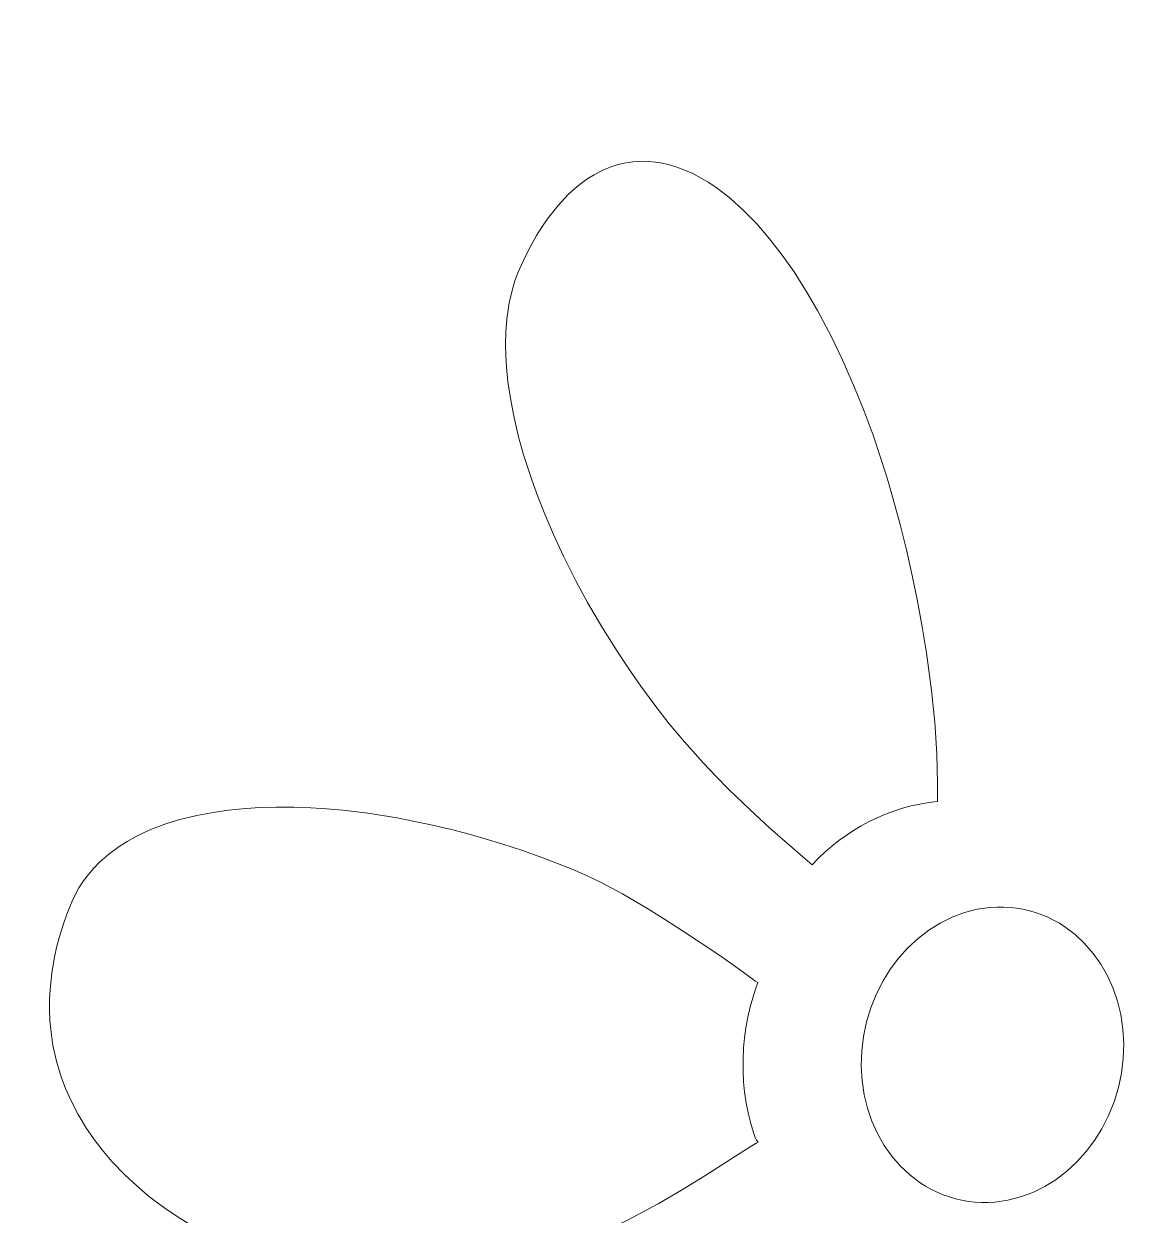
# Model space of a CAD drawing. Header units: centimetres. Extents: x -59 to 59, y -29 to 29.
# Drawn here: x 36.362 to 37.832, y 0.983 to 2.572 of the extents above; entities that cross this region are included whole.
import ezdxf

# ---------------------------------------------------------------- set-up
doc = ezdxf.new("R2010")
doc.units = ezdxf.units.CM
doc.header["$MEASUREMENT"] = 0
doc.layers.add('Camada 1', color=7, linetype='Continuous')

msp = doc.modelspace()

# ---------------------------------------------------------------- linework, layer by layer
at = {"layer": 'Camada 1', "color": 250, "lineweight": 9}
msp.add_open_spline([(38.50416, 4.96058), (37.54805, 4.48883), (36.42977, 4.1924), (35.31148, 3.89594), (35.31148, 3.89594), (35.31148, 3.89594), (34.31149, 3.70604), (34.31149, 3.70604), (34.31149, 3.70604), (34.31149, 3.70604), (34.31149, -15.09566), (34.31149, -15.09566), (34.31149, -15.09566), (34.31149, -15.09566), (59.3115, -15.09566), (59.3115, -15.09566), (59.3115, -15.09566), (59.3115, -15.09566), (59.3115, 3.70604), (59.3115, 3.70604), (59.3115, 3.70604), (59.3115, 3.70604), (58.31151, 3.89594), (58.31151, 3.89594), (58.31151, 3.89594), (57.19322, 4.1924), (56.07494, 4.48883), (55.11883, 4.96058), (55.11883, 4.96058), (54.16272, 5.43234), (53.36879, 6.0794), (52.65798, 6.51451), (52.65798, 6.51451), (51.94716, 6.94962), (51.31944, 7.17278), (50.6572, 7.21553), (50.6572, 7.21553), (49.99499, 7.25827), (49.29826, 7.12062), (48.65155, 6.87062), (48.65155, 6.87062), (48.00485, 6.62062), (47.40817, 6.25827), (46.8115, 5.89594), (46.8115, 5.89594), (46.21483, 6.25827), (45.61814, 6.62062), (44.97144, 6.87062), (44.97144, 6.87062), (44.32473, 7.12062), (43.628, 7.25827), (42.96579, 7.21553), (42.96579, 7.21553), (42.30354, 7.17278), (41.67583, 6.94962), (40.96501, 6.51451), (40.96501, 6.51451), (40.2542, 6.0794), (39.46026, 5.43234), (38.50416, 4.96058)], degree=3, knots=[0, 0, 0, 0, 0.0625, 0.0625, 0.0625, 0.0625, 0.125, 0.125, 0.125, 0.125, 0.1875, 0.1875, 0.1875, 0.1875, 0.25, 0.25, 0.25, 0.25, 0.3125, 0.3125, 0.3125, 0.3125, 0.375, 0.375, 0.375, 0.375, 0.4375, 0.4375, 0.4375, 0.4375, 0.5, 0.5, 0.5, 0.5, 0.5625, 0.5625, 0.5625, 0.5625, 0.625, 0.625, 0.625, 0.625, 0.6875, 0.6875, 0.6875, 0.6875, 0.75, 0.75, 0.75, 0.75, 0.8125, 0.8125, 0.8125, 0.8125, 0.875, 0.875, 0.875, 0.875, 1, 1, 1, 1], dxfattribs=at)
at = {"layer": 'Camada 1', "color": 1, "lineweight": 9}
for points, knots in [([(37.41414, 1.45012), (37.41414, 1.45012), (37.42252, 1.4588), (37.42252, 1.4588), (37.42252, 1.4588), (37.42252, 1.4588), (37.43127, 1.46709), (37.43127, 1.46709), (37.43127, 1.46709), (37.43127, 1.46709), (37.4403, 1.47493), (37.4403, 1.47493), (37.4403, 1.47493), (37.4403, 1.47493), (37.44966, 1.48236), (37.44966, 1.48236), (37.44966, 1.48236), (37.44966, 1.48236), (37.45932, 1.48934), (37.45932, 1.48934), (37.45932, 1.48934), (37.45932, 1.48934), (37.46927, 1.49589), (37.46927, 1.49589), (37.46927, 1.49589), (37.46927, 1.49589), (37.47953, 1.502), (37.47953, 1.502), (37.47953, 1.502), (37.47953, 1.502), (37.49004, 1.50766), (37.49004, 1.50766), (37.49004, 1.50766), (37.49004, 1.50766), (37.50087, 1.51287), (37.50087, 1.51287), (37.50087, 1.51287), (37.50087, 1.51287), (37.51193, 1.51758), (37.51193, 1.51758), (37.51193, 1.51758), (37.51193, 1.51758), (37.52316, 1.52176), (37.52316, 1.52176), (37.52316, 1.52176), (37.52316, 1.52176), (37.53457, 1.52541), (37.53457, 1.52541), (37.53457, 1.52541), (37.53457, 1.52541), (37.54613, 1.52853), (37.54613, 1.52853), (37.54613, 1.52853), (37.54613, 1.52853), (37.55782, 1.5311), (37.55782, 1.5311), (37.55782, 1.5311), (37.55782, 1.5311), (37.56964, 1.53312), (37.56964, 1.53312), (37.56964, 1.53312), (37.56964, 1.53312), (37.58152, 1.53458), (37.58152, 1.53458), (37.58152, 1.53458), (37.58152, 1.53458), (37.58158, 1.55838), (37.58158, 1.55838), (37.58158, 1.55838), (37.58158, 1.55838), (37.58044, 1.59804), (37.58044, 1.59804), (37.58044, 1.59804), (37.58044, 1.59804), (37.57765, 1.6403), (37.57765, 1.6403), (37.57765, 1.6403), (37.57765, 1.6403), (37.57344, 1.68246), (37.57344, 1.68246), (37.57344, 1.68246), (37.57344, 1.68246), (37.56662, 1.73281), (37.56662, 1.73281), (37.56662, 1.73281), (37.56662, 1.73281), (37.56096, 1.76734), (37.56096, 1.76734), (37.56096, 1.76734), (37.56096, 1.76734), (37.55464, 1.80175), (37.55464, 1.80175), (37.55464, 1.80175), (37.55464, 1.80175), (37.54763, 1.83605), (37.54763, 1.83605), (37.54763, 1.83605), (37.54763, 1.83605), (37.53993, 1.87018), (37.53993, 1.87018), (37.53993, 1.87018), (37.53993, 1.87018), (37.53151, 1.90412), (37.53151, 1.90412), (37.53151, 1.90412), (37.53151, 1.90412), (37.52235, 1.93786), (37.52235, 1.93786), (37.52235, 1.93786), (37.52235, 1.93786), (37.5146, 1.96428), (37.5146, 1.96428), (37.5146, 1.96428), (37.5146, 1.96428), (37.50636, 1.99055), (37.50636, 1.99055), (37.50636, 1.99055), (37.50636, 1.99055), (37.49539, 2.02299), (37.49539, 2.02299), (37.49539, 2.02299), (37.49539, 2.02299), (37.48357, 2.05513), (37.48357, 2.05513), (37.48357, 2.05513), (37.48357, 2.05513), (37.47086, 2.08689), (37.47086, 2.08689), (37.47086, 2.08689), (37.47086, 2.08689), (37.45435, 2.12445), (37.45435, 2.12445), (37.45435, 2.12445), (37.45435, 2.12445), (37.43949, 2.15521), (37.43949, 2.15521), (37.43949, 2.15521), (37.43949, 2.15521), (37.42148, 2.18922), (37.42148, 2.18922), (37.42148, 2.18922), (37.42148, 2.18922), (37.40767, 2.213), (37.40767, 2.213), (37.40767, 2.213), (37.40767, 2.213), (37.38997, 2.24079), (37.38997, 2.24079), (37.38997, 2.24079), (37.38997, 2.24079), (37.37419, 2.26321), (37.37419, 2.26321), (37.37419, 2.26321), (37.37419, 2.26321), (37.35738, 2.28484), (37.35738, 2.28484), (37.35738, 2.28484), (37.35738, 2.28484), (37.34019, 2.3048), (37.34019, 2.3048), (37.34019, 2.3048), (37.34019, 2.3048), (37.32163, 2.32383), (37.32163, 2.32383), (37.32163, 2.32383), (37.32163, 2.32383), (37.30516, 2.33858), (37.30516, 2.33858), (37.30516, 2.33858), (37.30516, 2.33858), (37.29492, 2.34681), (37.29492, 2.34681), (37.29492, 2.34681), (37.29492, 2.34681), (37.28433, 2.35456), (37.28433, 2.35456), (37.28433, 2.35456), (37.28433, 2.35456), (37.27538, 2.36049), (37.27538, 2.36049), (37.27538, 2.36049), (37.27538, 2.36049), (37.26618, 2.366), (37.26618, 2.366), (37.26618, 2.366), (37.26618, 2.366), (37.2548, 2.37199), (37.2548, 2.37199), (37.2548, 2.37199), (37.2548, 2.37199), (37.24307, 2.3772), (37.24307, 2.3772), (37.24307, 2.3772), (37.24307, 2.3772), (37.2335, 2.38076), (37.2335, 2.38076), (37.2335, 2.38076), (37.2335, 2.38076), (37.22372, 2.3837), (37.22372, 2.3837), (37.22372, 2.3837), (37.22372, 2.3837), (37.2145, 2.38583), (37.2145, 2.38583), (37.2145, 2.38583), (37.2145, 2.38583), (37.20515, 2.38734), (37.20515, 2.38734), (37.20515, 2.38734), (37.20515, 2.38734), (37.19574, 2.3882), (37.19574, 2.3882), (37.19574, 2.3882), (37.19574, 2.3882), (37.18629, 2.38838), (37.18629, 2.38838), (37.18629, 2.38838), (37.18629, 2.38838), (37.17483, 2.38766), (37.17483, 2.38766), (37.17483, 2.38766), (37.17483, 2.38766), (37.16348, 2.38588), (37.16348, 2.38588), (37.16348, 2.38588), (37.16348, 2.38588), (37.154, 2.38353), (37.154, 2.38353), (37.154, 2.38353), (37.154, 2.38353), (37.14471, 2.38048), (37.14471, 2.38048), (37.14471, 2.38048), (37.14471, 2.38048), (37.13387, 2.37593), (37.13387, 2.37593), (37.13387, 2.37593), (37.13387, 2.37593), (37.12344, 2.3705), (37.12344, 2.3705), (37.12344, 2.3705), (37.12344, 2.3705), (37.11504, 2.36531), (37.11504, 2.36531), (37.11504, 2.36531), (37.11504, 2.36531), (37.10696, 2.3596), (37.10696, 2.3596), (37.10696, 2.3596), (37.10696, 2.3596), (37.09764, 2.35211), (37.09764, 2.35211), (37.09764, 2.35211), (37.09764, 2.35211), (37.0888, 2.34405), (37.0888, 2.34405), (37.0888, 2.34405), (37.0888, 2.34405), (37.07511, 2.32948), (37.07511, 2.32948), (37.07511, 2.32948), (37.07511, 2.32948), (37.06793, 2.32072), (37.06793, 2.32072), (37.06793, 2.32072), (37.06793, 2.32072), (37.06112, 2.31164), (37.06112, 2.31164), (37.06112, 2.31164), (37.06112, 2.31164), (37.05358, 2.30066), (37.05358, 2.30066), (37.05358, 2.30066), (37.05358, 2.30066), (37.04651, 2.28935), (37.04651, 2.28935), (37.04651, 2.28935), (37.04651, 2.28935), (37.03859, 2.27541), (37.03859, 2.27541), (37.03859, 2.27541), (37.03859, 2.27541), (37.03127, 2.26114), (37.03127, 2.26114), (37.03127, 2.26114), (37.03127, 2.26114), (37.02621, 2.25046), (37.02621, 2.25046), (37.02621, 2.25046), (37.02621, 2.25046), (37.02152, 2.2396), (37.02152, 2.2396), (37.02152, 2.2396), (37.02152, 2.2396), (37.01759, 2.22889), (37.01759, 2.22889), (37.01759, 2.22889), (37.01759, 2.22889), (37.01426, 2.21796), (37.01426, 2.21796), (37.01426, 2.21796), (37.01426, 2.21796), (37.00996, 2.1994), (37.00996, 2.1994), (37.00996, 2.1994), (37.00996, 2.1994), (37.00683, 2.17803), (37.00683, 2.17803), (37.00683, 2.17803), (37.00683, 2.17803), (37.00549, 2.16117), (37.00549, 2.16117), (37.00549, 2.16117), (37.00549, 2.16117), (37.00504, 2.14425), (37.00504, 2.14425), (37.00504, 2.14425), (37.00504, 2.14425), (37.00534, 2.12901), (37.00534, 2.12901), (37.00534, 2.12901), (37.00534, 2.12901), (37.00625, 2.11379), (37.00625, 2.11379), (37.00625, 2.11379), (37.00625, 2.11379), (37.00822, 2.09444), (37.00822, 2.09444), (37.00822, 2.09444), (37.00822, 2.09444), (37.01099, 2.07519), (37.01099, 2.07519), (37.01099, 2.07519), (37.01099, 2.07519), (37.01558, 2.05046), (37.01558, 2.05046), (37.01558, 2.05046), (37.01558, 2.05046), (37.02245, 2.02107), (37.02245, 2.02107), (37.02245, 2.02107), (37.02245, 2.02107), (37.02919, 1.99684), (37.02919, 1.99684), (37.02919, 1.99684), (37.02919, 1.99684), (37.04004, 1.96334), (37.04004, 1.96334), (37.04004, 1.96334), (37.04004, 1.96334), (37.04801, 1.94148), (37.04801, 1.94148), (37.04801, 1.94148), (37.04801, 1.94148), (37.05654, 1.91984), (37.05654, 1.91984), (37.05654, 1.91984), (37.05654, 1.91984), (37.06898, 1.89068), (37.06898, 1.89068), (37.06898, 1.89068), (37.06898, 1.89068), (37.08231, 1.86189), (37.08231, 1.86189), (37.08231, 1.86189), (37.08231, 1.86189), (37.09941, 1.8279), (37.09941, 1.8279), (37.09941, 1.8279), (37.09941, 1.8279), (37.11455, 1.80004), (37.11455, 1.80004), (37.11455, 1.80004), (37.11455, 1.80004), (37.1337, 1.76723), (37.1337, 1.76723), (37.1337, 1.76723), (37.1337, 1.76723), (37.15383, 1.73515), (37.15383, 1.73515), (37.15383, 1.73515), (37.15383, 1.73515), (37.16948, 1.71154), (37.16948, 1.71154), (37.16948, 1.71154), (37.16948, 1.71154), (37.18564, 1.68829), (37.18564, 1.68829), (37.18564, 1.68829), (37.18564, 1.68829), (37.20423, 1.66292), (37.20423, 1.66292), (37.20423, 1.66292), (37.20423, 1.66292), (37.22354, 1.63811), (37.22354, 1.63811), (37.22354, 1.63811), (37.22354, 1.63811), (37.2436, 1.61395), (37.2436, 1.61395), (37.2436, 1.61395), (37.2436, 1.61395), (37.2687, 1.58591), (37.2687, 1.58591), (37.2687, 1.58591), (37.2687, 1.58591), (37.2859, 1.5679), (37.2859, 1.5679), (37.2859, 1.5679), (37.2859, 1.5679), (37.30344, 1.55023), (37.30344, 1.55023), (37.30344, 1.55023), (37.30344, 1.55023), (37.33034, 1.52431), (37.33034, 1.52431), (37.33034, 1.52431), (37.33034, 1.52431), (37.35783, 1.49903), (37.35783, 1.49903), (37.35783, 1.49903), (37.35783, 1.49903), (37.40466, 1.45814), (37.40466, 1.45814), (37.40466, 1.45814), (37.40466, 1.45814), (37.41414, 1.45012), (37.41414, 1.45012), (37.41414, 1.45012), (37.41414, 1.45012), (37.41414, 1.45012), (37.41414, 1.45012)], [0, 0, 0, 0, 0.0091743, 0.0091743, 0.0091743, 0.0091743, 0.0183486, 0.0183486, 0.0183486, 0.0183486, 0.0275229, 0.0275229, 0.0275229, 0.0275229, 0.0366972, 0.0366972, 0.0366972, 0.0366972, 0.0458716, 0.0458716, 0.0458716, 0.0458716, 0.0550459, 0.0550459, 0.0550459, 0.0550459, 0.0642202, 0.0642202, 0.0642202, 0.0642202, 0.0733945, 0.0733945, 0.0733945, 0.0733945, 0.0825688, 0.0825688, 0.0825688, 0.0825688, 0.0917431, 0.0917431, 0.0917431, 0.0917431, 0.1009174, 0.1009174, 0.1009174, 0.1009174, 0.1100917, 0.1100917, 0.1100917, 0.1100917, 0.1192661, 0.1192661, 0.1192661, 0.1192661, 0.1284404, 0.1284404, 0.1284404, 0.1284404, 0.1376147, 0.1376147, 0.1376147, 0.1376147, 0.146789, 0.146789, 0.146789, 0.146789, 0.1559633, 0.1559633, 0.1559633, 0.1559633, 0.1651376, 0.1651376, 0.1651376, 0.1651376, 0.1743119, 0.1743119, 0.1743119, 0.1743119, 0.1834862, 0.1834862, 0.1834862, 0.1834862, 0.1926606, 0.1926606, 0.1926606, 0.1926606, 0.2018349, 0.2018349, 0.2018349, 0.2018349, 0.2110092, 0.2110092, 0.2110092, 0.2110092, 0.2201835, 0.2201835, 0.2201835, 0.2201835, 0.2293578, 0.2293578, 0.2293578, 0.2293578, 0.2385321, 0.2385321, 0.2385321, 0.2385321, 0.2477064, 0.2477064, 0.2477064, 0.2477064, 0.2568807, 0.2568807, 0.2568807, 0.2568807, 0.266055, 0.266055, 0.266055, 0.266055, 0.2752294, 0.2752294, 0.2752294, 0.2752294, 0.2844037, 0.2844037, 0.2844037, 0.2844037, 0.293578, 0.293578, 0.293578, 0.293578, 0.3027523, 0.3027523, 0.3027523, 0.3027523, 0.3119266, 0.3119266, 0.3119266, 0.3119266, 0.3211009, 0.3211009, 0.3211009, 0.3211009, 0.3302752, 0.3302752, 0.3302752, 0.3302752, 0.3394495, 0.3394495, 0.3394495, 0.3394495, 0.3486239, 0.3486239, 0.3486239, 0.3486239, 0.3577982, 0.3577982, 0.3577982, 0.3577982, 0.3669725, 0.3669725, 0.3669725, 0.3669725, 0.3761468, 0.3761468, 0.3761468, 0.3761468, 0.3853211, 0.3853211, 0.3853211, 0.3853211, 0.3944954, 0.3944954, 0.3944954, 0.3944954, 0.4036697, 0.4036697, 0.4036697, 0.4036697, 0.412844, 0.412844, 0.412844, 0.412844, 0.4220183, 0.4220183, 0.4220183, 0.4220183, 0.4311927, 0.4311927, 0.4311927, 0.4311927, 0.440367, 0.440367, 0.440367, 0.440367, 0.4495413, 0.4495413, 0.4495413, 0.4495413, 0.4587156, 0.4587156, 0.4587156, 0.4587156, 0.4678899, 0.4678899, 0.4678899, 0.4678899, 0.4770642, 0.4770642, 0.4770642, 0.4770642, 0.4862385, 0.4862385, 0.4862385, 0.4862385, 0.4954128, 0.4954128, 0.4954128, 0.4954128, 0.5045872, 0.5045872, 0.5045872, 0.5045872, 0.5137615, 0.5137615, 0.5137615, 0.5137615, 0.5229358, 0.5229358, 0.5229358, 0.5229358, 0.5321101, 0.5321101, 0.5321101, 0.5321101, 0.5412844, 0.5412844, 0.5412844, 0.5412844, 0.5504587, 0.5504587, 0.5504587, 0.5504587, 0.559633, 0.559633, 0.559633, 0.559633, 0.5688073, 0.5688073, 0.5688073, 0.5688073, 0.5779817, 0.5779817, 0.5779817, 0.5779817, 0.587156, 0.587156, 0.587156, 0.587156, 0.5963303, 0.5963303, 0.5963303, 0.5963303, 0.6055046, 0.6055046, 0.6055046, 0.6055046, 0.6146789, 0.6146789, 0.6146789, 0.6146789, 0.6238532, 0.6238532, 0.6238532, 0.6238532, 0.6330275, 0.6330275, 0.6330275, 0.6330275, 0.6422018, 0.6422018, 0.6422018, 0.6422018, 0.6513761, 0.6513761, 0.6513761, 0.6513761, 0.6605505, 0.6605505, 0.6605505, 0.6605505, 0.6697248, 0.6697248, 0.6697248, 0.6697248, 0.6788991, 0.6788991, 0.6788991, 0.6788991, 0.6880734, 0.6880734, 0.6880734, 0.6880734, 0.6972477, 0.6972477, 0.6972477, 0.6972477, 0.706422, 0.706422, 0.706422, 0.706422, 0.7155963, 0.7155963, 0.7155963, 0.7155963, 0.7247706, 0.7247706, 0.7247706, 0.7247706, 0.733945, 0.733945, 0.733945, 0.733945, 0.7431193, 0.7431193, 0.7431193, 0.7431193, 0.7522936, 0.7522936, 0.7522936, 0.7522936, 0.7614679, 0.7614679, 0.7614679, 0.7614679, 0.7706422, 0.7706422, 0.7706422, 0.7706422, 0.7798165, 0.7798165, 0.7798165, 0.7798165, 0.7889908, 0.7889908, 0.7889908, 0.7889908, 0.7981651, 0.7981651, 0.7981651, 0.7981651, 0.8073394, 0.8073394, 0.8073394, 0.8073394, 0.8165138, 0.8165138, 0.8165138, 0.8165138, 0.8256881, 0.8256881, 0.8256881, 0.8256881, 0.8348624, 0.8348624, 0.8348624, 0.8348624, 0.8440367, 0.8440367, 0.8440367, 0.8440367, 0.853211, 0.853211, 0.853211, 0.853211, 0.8623853, 0.8623853, 0.8623853, 0.8623853, 0.8715596, 0.8715596, 0.8715596, 0.8715596, 0.8807339, 0.8807339, 0.8807339, 0.8807339, 0.8899083, 0.8899083, 0.8899083, 0.8899083, 0.8990826, 0.8990826, 0.8990826, 0.8990826, 0.9082569, 0.9082569, 0.9082569, 0.9082569, 0.9174312, 0.9174312, 0.9174312, 0.9174312, 0.9266055, 0.9266055, 0.9266055, 0.9266055, 0.9357798, 0.9357798, 0.9357798, 0.9357798, 0.9449541, 0.9449541, 0.9449541, 0.9449541, 0.9541284, 0.9541284, 0.9541284, 0.9541284, 0.9633028, 0.9633028, 0.9633028, 0.9633028, 0.9724771, 0.9724771, 0.9724771, 0.9724771, 0.9816514, 0.9816514, 0.9816514, 0.9816514, 1, 1, 1, 1]), ([(37.34201, 1.07995), (37.34201, 1.07995), (37.33987, 1.08285), (37.33987, 1.08285), (37.33987, 1.08285), (37.33987, 1.08285), (37.33825, 1.08619), (37.33825, 1.08619), (37.33825, 1.08619), (37.33825, 1.08619), (37.33595, 1.09289), (37.33595, 1.09289), (37.33595, 1.09289), (37.33595, 1.09289), (37.33227, 1.10517), (37.33227, 1.10517), (37.33227, 1.10517), (37.33227, 1.10517), (37.32916, 1.11761), (37.32916, 1.11761), (37.32916, 1.11761), (37.32916, 1.11761), (37.32624, 1.1323), (37.32624, 1.1323), (37.32624, 1.1323), (37.32624, 1.1323), (37.32406, 1.14713), (37.32406, 1.14713), (37.32406, 1.14713), (37.32406, 1.14713), (37.32271, 1.16061), (37.32271, 1.16061), (37.32271, 1.16061), (37.32271, 1.16061), (37.32198, 1.17414), (37.32198, 1.17414), (37.32198, 1.17414), (37.32198, 1.17414), (37.3219, 1.19015), (37.3219, 1.19015), (37.3219, 1.19015), (37.3219, 1.19015), (37.32267, 1.20613), (37.32267, 1.20613), (37.32267, 1.20613), (37.32267, 1.20613), (37.32392, 1.21933), (37.32392, 1.21933), (37.32392, 1.21933), (37.32392, 1.21933), (37.32574, 1.23246), (37.32574, 1.23246), (37.32574, 1.23246), (37.32574, 1.23246), (37.32835, 1.24665), (37.32835, 1.24665), (37.32835, 1.24665), (37.32835, 1.24665), (37.3316, 1.2607), (37.3316, 1.2607), (37.3316, 1.2607), (37.3316, 1.2607), (37.3349, 1.27261), (37.3349, 1.27261), (37.3349, 1.27261), (37.3349, 1.27261), (37.33867, 1.28437), (37.33867, 1.28437), (37.33867, 1.28437), (37.33867, 1.28437), (37.34181, 1.29307), (37.34181, 1.29307), (37.34181, 1.29307), (37.34181, 1.29307), (37.33832, 1.29501), (37.33832, 1.29501), (37.33832, 1.29501), (37.33832, 1.29501), (37.33515, 1.29747), (37.33515, 1.29747), (37.33515, 1.29747), (37.33515, 1.29747), (37.33074, 1.30069), (37.33074, 1.30069), (37.33074, 1.30069), (37.33074, 1.30069), (37.31052, 1.3153), (37.31052, 1.3153), (37.31052, 1.3153), (37.31052, 1.3153), (37.28951, 1.32978), (37.28951, 1.32978), (37.28951, 1.32978), (37.28951, 1.32978), (37.24117, 1.36211), (37.24117, 1.36211), (37.24117, 1.36211), (37.24117, 1.36211), (37.21865, 1.37679), (37.21865, 1.37679), (37.21865, 1.37679), (37.21865, 1.37679), (37.1959, 1.39107), (37.1959, 1.39107), (37.1959, 1.39107), (37.1959, 1.39107), (37.16118, 1.41141), (37.16118, 1.41141), (37.16118, 1.41141), (37.16118, 1.41141), (37.13156, 1.427), (37.13156, 1.427), (37.13156, 1.427), (37.13156, 1.427), (37.11295, 1.43583), (37.11295, 1.43583), (37.11295, 1.43583), (37.11295, 1.43583), (37.09408, 1.44405), (37.09408, 1.44405), (37.09408, 1.44405), (37.09408, 1.44405), (37.07451, 1.45194), (37.07451, 1.45194), (37.07451, 1.45194), (37.07451, 1.45194), (37.05476, 1.45936), (37.05476, 1.45936), (37.05476, 1.45936), (37.05476, 1.45936), (37.02745, 1.46895), (37.02745, 1.46895), (37.02745, 1.46895), (37.02745, 1.46895), (36.99997, 1.47802), (36.99997, 1.47802), (36.99997, 1.47802), (36.99997, 1.47802), (36.95828, 1.49038), (36.95828, 1.49038), (36.95828, 1.49038), (36.95828, 1.49038), (36.93303, 1.49698), (36.93303, 1.49698), (36.93303, 1.49698), (36.93303, 1.49698), (36.90765, 1.50298), (36.90765, 1.50298), (36.90765, 1.50298), (36.90765, 1.50298), (36.88415, 1.50801), (36.88415, 1.50801), (36.88415, 1.50801), (36.88415, 1.50801), (36.86055, 1.51253), (36.86055, 1.51253), (36.86055, 1.51253), (36.86055, 1.51253), (36.82114, 1.51879), (36.82114, 1.51879), (36.82114, 1.51879), (36.82114, 1.51879), (36.78813, 1.52274), (36.78813, 1.52274), (36.78813, 1.52274), (36.78813, 1.52274), (36.76678, 1.52465), (36.76678, 1.52465), (36.76678, 1.52465), (36.76678, 1.52465), (36.74538, 1.52603), (36.74538, 1.52603), (36.74538, 1.52603), (36.74538, 1.52603), (36.72246, 1.52686), (36.72246, 1.52686), (36.72246, 1.52686), (36.72246, 1.52686), (36.69952, 1.52697), (36.69952, 1.52697), (36.69952, 1.52697), (36.69952, 1.52697), (36.6766, 1.52631), (36.6766, 1.52631), (36.6766, 1.52631), (36.6766, 1.52631), (36.65372, 1.5248), (36.65372, 1.5248), (36.65372, 1.5248), (36.65372, 1.5248), (36.63551, 1.52295), (36.63551, 1.52295), (36.63551, 1.52295), (36.63551, 1.52295), (36.61738, 1.52046), (36.61738, 1.52046), (36.61738, 1.52046), (36.61738, 1.52046), (36.59298, 1.51594), (36.59298, 1.51594), (36.59298, 1.51594), (36.59298, 1.51594), (36.56862, 1.50991), (36.56862, 1.50991), (36.56862, 1.50991), (36.56862, 1.50991), (36.55047, 1.50422), (36.55047, 1.50422), (36.55047, 1.50422), (36.55047, 1.50422), (36.53266, 1.49747), (36.53266, 1.49747), (36.53266, 1.49747), (36.53266, 1.49747), (36.52183, 1.49269), (36.52183, 1.49269), (36.52183, 1.49269), (36.52183, 1.49269), (36.51121, 1.48743), (36.51121, 1.48743), (36.51121, 1.48743), (36.51121, 1.48743), (36.50012, 1.48123), (36.50012, 1.48123), (36.50012, 1.48123), (36.50012, 1.48123), (36.48938, 1.47442), (36.48938, 1.47442), (36.48938, 1.47442), (36.48938, 1.47442), (36.47585, 1.46445), (36.47585, 1.46445), (36.47585, 1.46445), (36.47585, 1.46445), (36.46321, 1.45334), (36.46321, 1.45334), (36.46321, 1.45334), (36.46321, 1.45334), (36.45562, 1.44556), (36.45562, 1.44556), (36.45562, 1.44556), (36.45562, 1.44556), (36.44854, 1.4373), (36.44854, 1.4373), (36.44854, 1.4373), (36.44854, 1.4373), (36.44191, 1.42853), (36.44191, 1.42853), (36.44191, 1.42853), (36.44191, 1.42853), (36.43587, 1.41933), (36.43587, 1.41933), (36.43587, 1.41933), (36.43587, 1.41933), (36.42752, 1.40359), (36.42752, 1.40359), (36.42752, 1.40359), (36.42752, 1.40359), (36.41958, 1.38432), (36.41958, 1.38432), (36.41958, 1.38432), (36.41958, 1.38432), (36.4146, 1.37003), (36.4146, 1.37003), (36.4146, 1.37003), (36.4146, 1.37003), (36.41012, 1.35558), (36.41012, 1.35558), (36.41012, 1.35558), (36.41012, 1.35558), (36.40635, 1.34148), (36.40635, 1.34148), (36.40635, 1.34148), (36.40635, 1.34148), (36.40317, 1.32724), (36.40317, 1.32724), (36.40317, 1.32724), (36.40317, 1.32724), (36.39948, 1.30553), (36.39948, 1.30553), (36.39948, 1.30553), (36.39948, 1.30553), (36.39722, 1.28362), (36.39722, 1.28362), (36.39722, 1.28362), (36.39722, 1.28362), (36.39659, 1.27024), (36.39659, 1.27024), (36.39659, 1.27024), (36.39659, 1.27024), (36.39653, 1.25684), (36.39653, 1.25684), (36.39653, 1.25684), (36.39653, 1.25684), (36.39717, 1.24175), (36.39717, 1.24175), (36.39717, 1.24175), (36.39717, 1.24175), (36.39857, 1.22671), (36.39857, 1.22671), (36.39857, 1.22671), (36.39857, 1.22671), (36.40119, 1.20914), (36.40119, 1.20914), (36.40119, 1.20914), (36.40119, 1.20914), (36.40577, 1.18835), (36.40577, 1.18835), (36.40577, 1.18835), (36.40577, 1.18835), (36.4121, 1.16735), (36.4121, 1.16735), (36.4121, 1.16735), (36.4121, 1.16735), (36.41806, 1.1515), (36.41806, 1.1515), (36.41806, 1.1515), (36.41806, 1.1515), (36.4249, 1.13603), (36.4249, 1.13603), (36.4249, 1.13603), (36.4249, 1.13603), (36.43481, 1.11689), (36.43481, 1.11689), (36.43481, 1.11689), (36.43481, 1.11689), (36.44597, 1.09847), (36.44597, 1.09847), (36.44597, 1.09847), (36.44597, 1.09847), (36.45751, 1.08183), (36.45751, 1.08183), (36.45751, 1.08183), (36.45751, 1.08183), (36.46836, 1.06785), (36.46836, 1.06785), (36.46836, 1.06785), (36.46836, 1.06785), (36.47986, 1.05441), (36.47986, 1.05441), (36.47986, 1.05441), (36.47986, 1.05441), (36.4971, 1.0364), (36.4971, 1.0364), (36.4971, 1.0364), (36.4971, 1.0364), (36.51241, 1.02213), (36.51241, 1.02213), (36.51241, 1.02213), (36.51241, 1.02213), (36.52839, 1.00866), (36.52839, 1.00866), (36.52839, 1.00866), (36.52839, 1.00866), (36.54084, 0.99903), (36.54084, 0.99903), (36.54084, 0.99903), (36.54084, 0.99903), (36.55361, 0.98985), (36.55361, 0.98985), (36.55361, 0.98985), (36.55361, 0.98985), (36.57166, 0.97795), (36.57166, 0.97795), (36.57166, 0.97795), (36.57166, 0.97795), (36.59021, 0.96688), (36.59021, 0.96688), (36.59021, 0.96688), (36.59021, 0.96688), (36.61105, 0.95571), (36.61105, 0.95571), (36.61105, 0.95571), (36.61105, 0.95571), (36.63238, 0.94554), (36.63238, 0.94554), (36.63238, 0.94554), (36.63238, 0.94554), (36.65086, 0.93765), (36.65086, 0.93765), (36.65086, 0.93765), (36.65086, 0.93765), (36.66962, 0.93047), (36.66962, 0.93047), (36.66962, 0.93047), (36.66962, 0.93047), (36.68912, 0.92384), (36.68912, 0.92384), (36.68912, 0.92384), (36.68912, 0.92384), (36.70884, 0.91794), (36.70884, 0.91794), (36.70884, 0.91794), (36.70884, 0.91794), (36.73241, 0.91191), (36.73241, 0.91191), (36.73241, 0.91191), (36.73241, 0.91191), (36.75621, 0.9069), (36.75621, 0.9069), (36.75621, 0.9069), (36.75621, 0.9069), (36.77368, 0.90388), (36.77368, 0.90388), (36.77368, 0.90388), (36.77368, 0.90388), (36.79123, 0.90141), (36.79123, 0.90141), (36.79123, 0.90141), (36.79123, 0.90141), (36.81742, 0.89872), (36.81742, 0.89872), (36.81742, 0.89872), (36.81742, 0.89872), (36.8437, 0.89721), (36.8437, 0.89721), (36.8437, 0.89721), (36.8437, 0.89721), (36.86486, 0.89684), (36.86486, 0.89684), (36.86486, 0.89684), (36.86486, 0.89684), (36.88603, 0.89722), (36.88603, 0.89722), (36.88603, 0.89722), (36.88603, 0.89722), (36.9085, 0.89845), (36.9085, 0.89845), (36.9085, 0.89845), (36.9085, 0.89845), (36.93091, 0.90052), (36.93091, 0.90052), (36.93091, 0.90052), (36.93091, 0.90052), (36.95965, 0.90442), (36.95965, 0.90442), (36.95965, 0.90442), (36.95965, 0.90442), (36.98818, 0.90969), (36.98818, 0.90969), (36.98818, 0.90969), (36.98818, 0.90969), (37.01483, 0.91587), (37.01483, 0.91587), (37.01483, 0.91587), (37.01483, 0.91587), (37.03798, 0.92228), (37.03798, 0.92228), (37.03798, 0.92228), (37.03798, 0.92228), (37.06087, 0.92957), (37.06087, 0.92957), (37.06087, 0.92957), (37.06087, 0.92957), (37.07775, 0.93556), (37.07775, 0.93556), (37.07775, 0.93556), (37.07775, 0.93556), (37.09445, 0.94205), (37.09445, 0.94205), (37.09445, 0.94205), (37.09445, 0.94205), (37.11239, 0.94961), (37.11239, 0.94961), (37.11239, 0.94961), (37.11239, 0.94961), (37.13016, 0.95762), (37.13016, 0.95762), (37.13016, 0.95762), (37.13016, 0.95762), (37.16797, 0.97603), (37.16797, 0.97603), (37.16797, 0.97603), (37.16797, 0.97603), (37.20868, 0.99792), (37.20868, 0.99792), (37.20868, 0.99792), (37.20868, 0.99792), (37.23996, 1.01607), (37.23996, 1.01607), (37.23996, 1.01607), (37.23996, 1.01607), (37.27075, 1.03505), (37.27075, 1.03505), (37.27075, 1.03505), (37.27075, 1.03505), (37.32301, 1.06841), (37.32301, 1.06841), (37.32301, 1.06841), (37.32301, 1.06841), (37.33157, 1.07401), (37.33157, 1.07401), (37.33157, 1.07401), (37.33157, 1.07401), (37.3404, 1.07914), (37.3404, 1.07914), (37.3404, 1.07914), (37.3404, 1.07914), (37.34201, 1.07995), (37.34201, 1.07995), (37.34201, 1.07995), (37.34201, 1.07995), (37.34201, 1.07995), (37.34201, 1.07995)], [0, 0, 0, 0, 0.007874, 0.007874, 0.007874, 0.007874, 0.015748, 0.015748, 0.015748, 0.015748, 0.023622, 0.023622, 0.023622, 0.023622, 0.0314961, 0.0314961, 0.0314961, 0.0314961, 0.0393701, 0.0393701, 0.0393701, 0.0393701, 0.0472441, 0.0472441, 0.0472441, 0.0472441, 0.0551181, 0.0551181, 0.0551181, 0.0551181, 0.0629921, 0.0629921, 0.0629921, 0.0629921, 0.0708661, 0.0708661, 0.0708661, 0.0708661, 0.0787402, 0.0787402, 0.0787402, 0.0787402, 0.0866142, 0.0866142, 0.0866142, 0.0866142, 0.0944882, 0.0944882, 0.0944882, 0.0944882, 0.1023622, 0.1023622, 0.1023622, 0.1023622, 0.1102362, 0.1102362, 0.1102362, 0.1102362, 0.1181102, 0.1181102, 0.1181102, 0.1181102, 0.1259843, 0.1259843, 0.1259843, 0.1259843, 0.1338583, 0.1338583, 0.1338583, 0.1338583, 0.1417323, 0.1417323, 0.1417323, 0.1417323, 0.1496063, 0.1496063, 0.1496063, 0.1496063, 0.1574803, 0.1574803, 0.1574803, 0.1574803, 0.1653543, 0.1653543, 0.1653543, 0.1653543, 0.1732283, 0.1732283, 0.1732283, 0.1732283, 0.1811024, 0.1811024, 0.1811024, 0.1811024, 0.1889764, 0.1889764, 0.1889764, 0.1889764, 0.1968504, 0.1968504, 0.1968504, 0.1968504, 0.2047244, 0.2047244, 0.2047244, 0.2047244, 0.2125984, 0.2125984, 0.2125984, 0.2125984, 0.2204724, 0.2204724, 0.2204724, 0.2204724, 0.2283465, 0.2283465, 0.2283465, 0.2283465, 0.2362205, 0.2362205, 0.2362205, 0.2362205, 0.2440945, 0.2440945, 0.2440945, 0.2440945, 0.2519685, 0.2519685, 0.2519685, 0.2519685, 0.2598425, 0.2598425, 0.2598425, 0.2598425, 0.2677165, 0.2677165, 0.2677165, 0.2677165, 0.2755906, 0.2755906, 0.2755906, 0.2755906, 0.2834646, 0.2834646, 0.2834646, 0.2834646, 0.2913386, 0.2913386, 0.2913386, 0.2913386, 0.2992126, 0.2992126, 0.2992126, 0.2992126, 0.3070866, 0.3070866, 0.3070866, 0.3070866, 0.3149606, 0.3149606, 0.3149606, 0.3149606, 0.3228346, 0.3228346, 0.3228346, 0.3228346, 0.3307087, 0.3307087, 0.3307087, 0.3307087, 0.3385827, 0.3385827, 0.3385827, 0.3385827, 0.3464567, 0.3464567, 0.3464567, 0.3464567, 0.3543307, 0.3543307, 0.3543307, 0.3543307, 0.3622047, 0.3622047, 0.3622047, 0.3622047, 0.3700787, 0.3700787, 0.3700787, 0.3700787, 0.3779528, 0.3779528, 0.3779528, 0.3779528, 0.3858268, 0.3858268, 0.3858268, 0.3858268, 0.3937008, 0.3937008, 0.3937008, 0.3937008, 0.4015748, 0.4015748, 0.4015748, 0.4015748, 0.4094488, 0.4094488, 0.4094488, 0.4094488, 0.4173228, 0.4173228, 0.4173228, 0.4173228, 0.4251969, 0.4251969, 0.4251969, 0.4251969, 0.4330709, 0.4330709, 0.4330709, 0.4330709, 0.4409449, 0.4409449, 0.4409449, 0.4409449, 0.4488189, 0.4488189, 0.4488189, 0.4488189, 0.4566929, 0.4566929, 0.4566929, 0.4566929, 0.4645669, 0.4645669, 0.4645669, 0.4645669, 0.4724409, 0.4724409, 0.4724409, 0.4724409, 0.480315, 0.480315, 0.480315, 0.480315, 0.488189, 0.488189, 0.488189, 0.488189, 0.496063, 0.496063, 0.496063, 0.496063, 0.503937, 0.503937, 0.503937, 0.503937, 0.511811, 0.511811, 0.511811, 0.511811, 0.519685, 0.519685, 0.519685, 0.519685, 0.5275591, 0.5275591, 0.5275591, 0.5275591, 0.5354331, 0.5354331, 0.5354331, 0.5354331, 0.5433071, 0.5433071, 0.5433071, 0.5433071, 0.5511811, 0.5511811, 0.5511811, 0.5511811, 0.5590551, 0.5590551, 0.5590551, 0.5590551, 0.5669291, 0.5669291, 0.5669291, 0.5669291, 0.5748031, 0.5748031, 0.5748031, 0.5748031, 0.5826772, 0.5826772, 0.5826772, 0.5826772, 0.5905512, 0.5905512, 0.5905512, 0.5905512, 0.5984252, 0.5984252, 0.5984252, 0.5984252, 0.6062992, 0.6062992, 0.6062992, 0.6062992, 0.6141732, 0.6141732, 0.6141732, 0.6141732, 0.6220472, 0.6220472, 0.6220472, 0.6220472, 0.6299213, 0.6299213, 0.6299213, 0.6299213, 0.6377953, 0.6377953, 0.6377953, 0.6377953, 0.6456693, 0.6456693, 0.6456693, 0.6456693, 0.6535433, 0.6535433, 0.6535433, 0.6535433, 0.6614173, 0.6614173, 0.6614173, 0.6614173, 0.6692913, 0.6692913, 0.6692913, 0.6692913, 0.6771654, 0.6771654, 0.6771654, 0.6771654, 0.6850394, 0.6850394, 0.6850394, 0.6850394, 0.6929134, 0.6929134, 0.6929134, 0.6929134, 0.7007874, 0.7007874, 0.7007874, 0.7007874, 0.7086614, 0.7086614, 0.7086614, 0.7086614, 0.7165354, 0.7165354, 0.7165354, 0.7165354, 0.7244094, 0.7244094, 0.7244094, 0.7244094, 0.7322835, 0.7322835, 0.7322835, 0.7322835, 0.7401575, 0.7401575, 0.7401575, 0.7401575, 0.7480315, 0.7480315, 0.7480315, 0.7480315, 0.7559055, 0.7559055, 0.7559055, 0.7559055, 0.7637795, 0.7637795, 0.7637795, 0.7637795, 0.7716535, 0.7716535, 0.7716535, 0.7716535, 0.7795276, 0.7795276, 0.7795276, 0.7795276, 0.7874016, 0.7874016, 0.7874016, 0.7874016, 0.7952756, 0.7952756, 0.7952756, 0.7952756, 0.8031496, 0.8031496, 0.8031496, 0.8031496, 0.8110236, 0.8110236, 0.8110236, 0.8110236, 0.8188976, 0.8188976, 0.8188976, 0.8188976, 0.8267717, 0.8267717, 0.8267717, 0.8267717, 0.8346457, 0.8346457, 0.8346457, 0.8346457, 0.8425197, 0.8425197, 0.8425197, 0.8425197, 0.8503937, 0.8503937, 0.8503937, 0.8503937, 0.8582677, 0.8582677, 0.8582677, 0.8582677, 0.8661417, 0.8661417, 0.8661417, 0.8661417, 0.8740157, 0.8740157, 0.8740157, 0.8740157, 0.8818898, 0.8818898, 0.8818898, 0.8818898, 0.8897638, 0.8897638, 0.8897638, 0.8897638, 0.8976378, 0.8976378, 0.8976378, 0.8976378, 0.9055118, 0.9055118, 0.9055118, 0.9055118, 0.9133858, 0.9133858, 0.9133858, 0.9133858, 0.9212598, 0.9212598, 0.9212598, 0.9212598, 0.9291339, 0.9291339, 0.9291339, 0.9291339, 0.9370079, 0.9370079, 0.9370079, 0.9370079, 0.9448819, 0.9448819, 0.9448819, 0.9448819, 0.9527559, 0.9527559, 0.9527559, 0.9527559, 0.9606299, 0.9606299, 0.9606299, 0.9606299, 0.9685039, 0.9685039, 0.9685039, 0.9685039, 0.976378, 0.976378, 0.976378, 0.976378, 0.984252, 0.984252, 0.984252, 0.984252, 1, 1, 1, 1]), ([(37.62264, 1.00117), (37.62264, 1.00117), (37.61407, 1.00264), (37.61407, 1.00264), (37.61407, 1.00264), (37.61407, 1.00264), (37.6056, 1.00459), (37.6056, 1.00459), (37.6056, 1.00459), (37.6056, 1.00459), (37.59725, 1.00702), (37.59725, 1.00702), (37.59725, 1.00702), (37.59725, 1.00702), (37.58904, 1.00993), (37.58904, 1.00993), (37.58904, 1.00993), (37.58904, 1.00993), (37.58101, 1.01329), (37.58101, 1.01329), (37.58101, 1.01329), (37.58101, 1.01329), (37.57317, 1.01711), (37.57317, 1.01711), (37.57317, 1.01711), (37.57317, 1.01711), (37.56556, 1.02137), (37.56556, 1.02137), (37.56556, 1.02137), (37.56556, 1.02137), (37.55819, 1.02605), (37.55819, 1.02605), (37.55819, 1.02605), (37.55819, 1.02605), (37.54441, 1.03652), (37.54441, 1.03652), (37.54441, 1.03652), (37.54441, 1.03652), (37.53179, 1.0484), (37.53179, 1.0484), (37.53179, 1.0484), (37.53179, 1.0484), (37.52042, 1.06153), (37.52042, 1.06153), (37.52042, 1.06153), (37.52042, 1.06153), (37.51038, 1.07575), (37.51038, 1.07575), (37.51038, 1.07575), (37.51038, 1.07575), (37.5014, 1.09155), (37.5014, 1.09155), (37.5014, 1.09155), (37.5014, 1.09155), (37.49395, 1.10816), (37.49395, 1.10816), (37.49395, 1.10816), (37.49395, 1.10816), (37.48805, 1.12542), (37.48805, 1.12542), (37.48805, 1.12542), (37.48805, 1.12542), (37.48372, 1.14315), (37.48372, 1.14315), (37.48372, 1.14315), (37.48372, 1.14315), (37.48083, 1.16254), (37.48083, 1.16254), (37.48083, 1.16254), (37.48083, 1.16254), (37.47973, 1.18212), (37.47973, 1.18212), (37.47973, 1.18212), (37.47973, 1.18212), (37.48037, 1.20172), (37.48037, 1.20172), (37.48037, 1.20172), (37.48037, 1.20172), (37.48271, 1.22119), (37.48271, 1.22119), (37.48271, 1.22119), (37.48271, 1.22119), (37.48676, 1.24055), (37.48676, 1.24055), (37.48676, 1.24055), (37.48676, 1.24055), (37.49247, 1.25947), (37.49247, 1.25947), (37.49247, 1.25947), (37.49247, 1.25947), (37.49981, 1.2778), (37.49981, 1.2778), (37.49981, 1.2778), (37.49981, 1.2778), (37.50874, 1.29538), (37.50874, 1.29538), (37.50874, 1.29538), (37.50874, 1.29538), (37.5186, 1.31116), (37.5186, 1.31116), (37.5186, 1.31116), (37.5186, 1.31116), (37.52978, 1.326), (37.52978, 1.326), (37.52978, 1.326), (37.52978, 1.326), (37.54222, 1.33975), (37.54222, 1.33975), (37.54222, 1.33975), (37.54222, 1.33975), (37.55583, 1.35229), (37.55583, 1.35229), (37.55583, 1.35229), (37.55583, 1.35229), (37.56995, 1.36305), (37.56995, 1.36305), (37.56995, 1.36305), (37.56995, 1.36305), (37.58499, 1.37241), (37.58499, 1.37241), (37.58499, 1.37241), (37.58499, 1.37241), (37.60085, 1.38025), (37.60085, 1.38025), (37.60085, 1.38025), (37.60085, 1.38025), (37.6174, 1.38642), (37.6174, 1.38642), (37.6174, 1.38642), (37.6174, 1.38642), (37.63444, 1.39077), (37.63444, 1.39077), (37.63444, 1.39077), (37.63444, 1.39077), (37.65184, 1.39323), (37.65184, 1.39323), (37.65184, 1.39323), (37.65184, 1.39323), (37.66062, 1.39373), (37.66062, 1.39373), (37.66062, 1.39373), (37.66062, 1.39373), (37.6694, 1.39374), (37.6694, 1.39374), (37.6694, 1.39374), (37.6694, 1.39374), (37.67817, 1.39325), (37.67817, 1.39325), (37.67817, 1.39325), (37.67817, 1.39325), (37.68691, 1.39227), (37.68691, 1.39227), (37.68691, 1.39227), (37.68691, 1.39227), (37.69547, 1.3908), (37.69547, 1.3908), (37.69547, 1.3908), (37.69547, 1.3908), (37.70394, 1.38884), (37.70394, 1.38884), (37.70394, 1.38884), (37.70394, 1.38884), (37.7123, 1.38641), (37.7123, 1.38641), (37.7123, 1.38641), (37.7123, 1.38641), (37.7205, 1.38351), (37.7205, 1.38351), (37.7205, 1.38351), (37.7205, 1.38351), (37.72854, 1.38014), (37.72854, 1.38014), (37.72854, 1.38014), (37.72854, 1.38014), (37.73637, 1.37632), (37.73637, 1.37632), (37.73637, 1.37632), (37.73637, 1.37632), (37.74399, 1.37206), (37.74399, 1.37206), (37.74399, 1.37206), (37.74399, 1.37206), (37.75136, 1.36737), (37.75136, 1.36737), (37.75136, 1.36737), (37.75136, 1.36737), (37.76513, 1.35691), (37.76513, 1.35691), (37.76513, 1.35691), (37.76513, 1.35691), (37.77775, 1.34502), (37.77775, 1.34502), (37.77775, 1.34502), (37.77775, 1.34502), (37.78912, 1.33189), (37.78912, 1.33189), (37.78912, 1.33189), (37.78912, 1.33189), (37.79916, 1.31768), (37.79916, 1.31768), (37.79916, 1.31768), (37.79916, 1.31768), (37.80815, 1.30188), (37.80815, 1.30188), (37.80815, 1.30188), (37.80815, 1.30188), (37.8156, 1.28526), (37.8156, 1.28526), (37.8156, 1.28526), (37.8156, 1.28526), (37.82149, 1.26801), (37.82149, 1.26801), (37.82149, 1.26801), (37.82149, 1.26801), (37.82582, 1.25028), (37.82582, 1.25028), (37.82582, 1.25028), (37.82582, 1.25028), (37.82871, 1.23089), (37.82871, 1.23089), (37.82871, 1.23089), (37.82871, 1.23089), (37.82981, 1.21131), (37.82981, 1.21131), (37.82981, 1.21131), (37.82981, 1.21131), (37.82918, 1.19171), (37.82918, 1.19171), (37.82918, 1.19171), (37.82918, 1.19171), (37.82683, 1.17224), (37.82683, 1.17224), (37.82683, 1.17224), (37.82683, 1.17224), (37.82278, 1.15288), (37.82278, 1.15288), (37.82278, 1.15288), (37.82278, 1.15288), (37.81707, 1.13395), (37.81707, 1.13395), (37.81707, 1.13395), (37.81707, 1.13395), (37.80973, 1.11562), (37.80973, 1.11562), (37.80973, 1.11562), (37.80973, 1.11562), (37.8008, 1.09805), (37.8008, 1.09805), (37.8008, 1.09805), (37.8008, 1.09805), (37.79094, 1.08227), (37.79094, 1.08227), (37.79094, 1.08227), (37.79094, 1.08227), (37.77976, 1.06743), (37.77976, 1.06743), (37.77976, 1.06743), (37.77976, 1.06743), (37.76733, 1.05368), (37.76733, 1.05368), (37.76733, 1.05368), (37.76733, 1.05368), (37.75372, 1.04113), (37.75372, 1.04113), (37.75372, 1.04113), (37.75372, 1.04113), (37.7396, 1.03037), (37.7396, 1.03037), (37.7396, 1.03037), (37.7396, 1.03037), (37.72455, 1.02101), (37.72455, 1.02101), (37.72455, 1.02101), (37.72455, 1.02101), (37.70869, 1.01318), (37.70869, 1.01318), (37.70869, 1.01318), (37.70869, 1.01318), (37.69214, 1.007), (37.69214, 1.007), (37.69214, 1.007), (37.69214, 1.007), (37.6751, 1.00265), (37.6751, 1.00265), (37.6751, 1.00265), (37.6751, 1.00265), (37.6577, 1.0002), (37.6577, 1.0002), (37.6577, 1.0002), (37.6577, 1.0002), (37.64893, 0.9997), (37.64893, 0.9997), (37.64893, 0.9997), (37.64893, 0.9997), (37.64014, 0.99969), (37.64014, 0.99969), (37.64014, 0.99969), (37.64014, 0.99969), (37.63137, 1.00018), (37.63137, 1.00018), (37.63137, 1.00018), (37.63137, 1.00018), (37.62264, 1.00117), (37.62264, 1.00117), (37.62264, 1.00117), (37.62264, 1.00117), (37.62264, 1.00117), (37.62264, 1.00117)], [0, 0, 0, 0, 0.0128205, 0.0128205, 0.0128205, 0.0128205, 0.025641, 0.025641, 0.025641, 0.025641, 0.0384615, 0.0384615, 0.0384615, 0.0384615, 0.0512821, 0.0512821, 0.0512821, 0.0512821, 0.0641026, 0.0641026, 0.0641026, 0.0641026, 0.0769231, 0.0769231, 0.0769231, 0.0769231, 0.0897436, 0.0897436, 0.0897436, 0.0897436, 0.1025641, 0.1025641, 0.1025641, 0.1025641, 0.1153846, 0.1153846, 0.1153846, 0.1153846, 0.1282051, 0.1282051, 0.1282051, 0.1282051, 0.1410256, 0.1410256, 0.1410256, 0.1410256, 0.1538462, 0.1538462, 0.1538462, 0.1538462, 0.1666667, 0.1666667, 0.1666667, 0.1666667, 0.1794872, 0.1794872, 0.1794872, 0.1794872, 0.1923077, 0.1923077, 0.1923077, 0.1923077, 0.2051282, 0.2051282, 0.2051282, 0.2051282, 0.2179487, 0.2179487, 0.2179487, 0.2179487, 0.2307692, 0.2307692, 0.2307692, 0.2307692, 0.2435897, 0.2435897, 0.2435897, 0.2435897, 0.2564103, 0.2564103, 0.2564103, 0.2564103, 0.2692308, 0.2692308, 0.2692308, 0.2692308, 0.2820513, 0.2820513, 0.2820513, 0.2820513, 0.2948718, 0.2948718, 0.2948718, 0.2948718, 0.3076923, 0.3076923, 0.3076923, 0.3076923, 0.3205128, 0.3205128, 0.3205128, 0.3205128, 0.3333333, 0.3333333, 0.3333333, 0.3333333, 0.3461538, 0.3461538, 0.3461538, 0.3461538, 0.3589744, 0.3589744, 0.3589744, 0.3589744, 0.3717949, 0.3717949, 0.3717949, 0.3717949, 0.3846154, 0.3846154, 0.3846154, 0.3846154, 0.3974359, 0.3974359, 0.3974359, 0.3974359, 0.4102564, 0.4102564, 0.4102564, 0.4102564, 0.4230769, 0.4230769, 0.4230769, 0.4230769, 0.4358974, 0.4358974, 0.4358974, 0.4358974, 0.4487179, 0.4487179, 0.4487179, 0.4487179, 0.4615385, 0.4615385, 0.4615385, 0.4615385, 0.474359, 0.474359, 0.474359, 0.474359, 0.4871795, 0.4871795, 0.4871795, 0.4871795, 0.5, 0.5, 0.5, 0.5, 0.5128205, 0.5128205, 0.5128205, 0.5128205, 0.525641, 0.525641, 0.525641, 0.525641, 0.5384615, 0.5384615, 0.5384615, 0.5384615, 0.5512821, 0.5512821, 0.5512821, 0.5512821, 0.5641026, 0.5641026, 0.5641026, 0.5641026, 0.5769231, 0.5769231, 0.5769231, 0.5769231, 0.5897436, 0.5897436, 0.5897436, 0.5897436, 0.6025641, 0.6025641, 0.6025641, 0.6025641, 0.6153846, 0.6153846, 0.6153846, 0.6153846, 0.6282051, 0.6282051, 0.6282051, 0.6282051, 0.6410256, 0.6410256, 0.6410256, 0.6410256, 0.6538462, 0.6538462, 0.6538462, 0.6538462, 0.6666667, 0.6666667, 0.6666667, 0.6666667, 0.6794872, 0.6794872, 0.6794872, 0.6794872, 0.6923077, 0.6923077, 0.6923077, 0.6923077, 0.7051282, 0.7051282, 0.7051282, 0.7051282, 0.7179487, 0.7179487, 0.7179487, 0.7179487, 0.7307692, 0.7307692, 0.7307692, 0.7307692, 0.7435897, 0.7435897, 0.7435897, 0.7435897, 0.7564103, 0.7564103, 0.7564103, 0.7564103, 0.7692308, 0.7692308, 0.7692308, 0.7692308, 0.7820513, 0.7820513, 0.7820513, 0.7820513, 0.7948718, 0.7948718, 0.7948718, 0.7948718, 0.8076923, 0.8076923, 0.8076923, 0.8076923, 0.8205128, 0.8205128, 0.8205128, 0.8205128, 0.8333333, 0.8333333, 0.8333333, 0.8333333, 0.8461538, 0.8461538, 0.8461538, 0.8461538, 0.8589744, 0.8589744, 0.8589744, 0.8589744, 0.8717949, 0.8717949, 0.8717949, 0.8717949, 0.8846154, 0.8846154, 0.8846154, 0.8846154, 0.8974359, 0.8974359, 0.8974359, 0.8974359, 0.9102564, 0.9102564, 0.9102564, 0.9102564, 0.9230769, 0.9230769, 0.9230769, 0.9230769, 0.9358974, 0.9358974, 0.9358974, 0.9358974, 0.9487179, 0.9487179, 0.9487179, 0.9487179, 0.9615385, 0.9615385, 0.9615385, 0.9615385, 0.974359, 0.974359, 0.974359, 0.974359, 1, 1, 1, 1])]:
    msp.add_open_spline(points, degree=3, knots=knots, dxfattribs=at)

doc.saveas('drawing.dxf')
